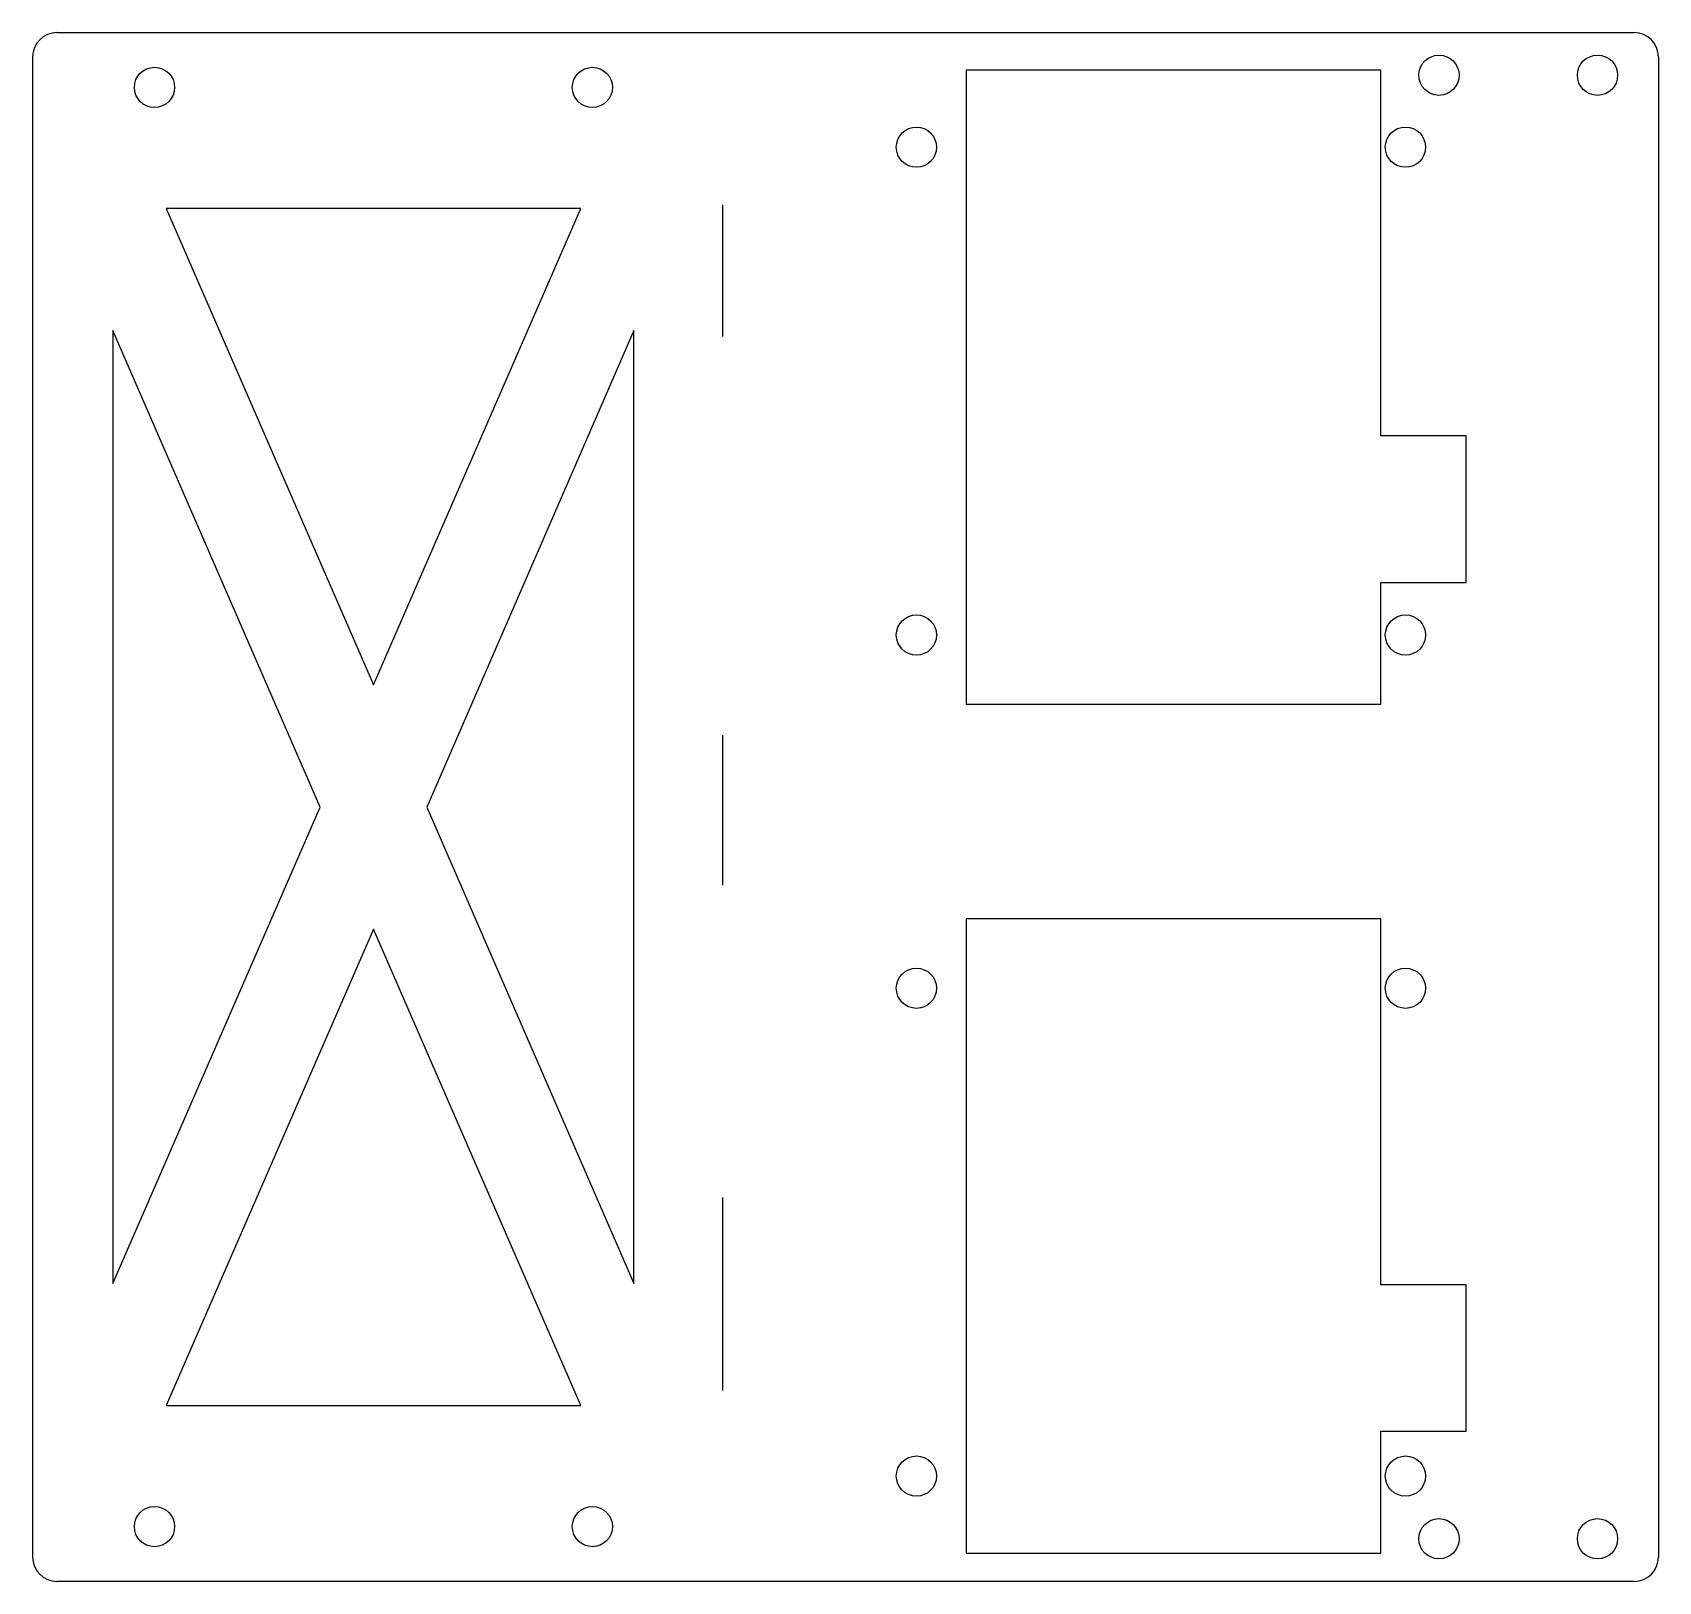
# Model space of a CAD drawing. Header units: millimetres. Extents: x -243 to -110, y 1 to 129.
import ezdxf

# ---------------------------------------------------------------- set-up
doc = ezdxf.new("R2010")
doc.units = ezdxf.units.MM

msp = doc.modelspace()

# ---------------------------------------------------------------- linework, layer by layer
at = {"color": 7, "linetype": 'Continuous', "lineweight": 25}
for p, q in [((-241.13, 128.5), (-111.8, 128.5)), ((-243.13, 126.5), (-243.13, 3.5)), ((-132.56, 125.42), (-166.56, 125.42)), ((-166.56, 125.42), (-166.56, 73.42)), ((-132.56, 95.42), (-132.56, 125.42)), ((-109.8, 126.5), (-109.8, 3.5)), ((-198.17, 114.08), (-232.18, 114.08)), ((-232.18, 114.08), (-215.18, 75.02)), ((-215.18, 75.02), (-198.17, 114.08)), ((-236.55, 104.06), (-236.55, 25.94)), ((-219.54, 65), (-236.55, 104.06)), ((-193.81, 104.06), (-210.81, 65)), ((-193.81, 25.94), (-193.81, 104.06)), ((-125.56, 95.42), (-132.56, 95.42)), ((-125.56, 83.42), (-125.56, 95.42)), ((-132.56, 73.42), (-132.56, 83.42)), ((-132.56, 83.42), (-125.56, 83.42)), ((-166.56, 73.42), (-132.56, 73.42)), ((-236.55, 25.94), (-219.54, 65)), ((-210.81, 65), (-193.81, 25.94)), ((-215.18, 54.98), (-232.18, 15.92)), ((-198.17, 15.92), (-215.18, 54.98)), ((-132.56, 55.82), (-166.56, 55.82)), ((-166.56, 55.82), (-166.56, 3.82)), ((-132.56, 25.82), (-132.56, 55.82)), ((-125.56, 25.82), (-132.56, 25.82)), ((-125.56, 13.82), (-125.56, 25.82)), ((-232.18, 15.92), (-198.17, 15.92)), ((-132.56, 3.82), (-132.56, 13.82)), ((-132.56, 13.82), (-125.56, 13.82)), ((-166.56, 3.82), (-132.56, 3.82)), ((-111.8, 1.5), (-241.13, 1.5))]:
    msp.add_line(p, q, dxfattribs=at)
at = {"color": 7, "linetype": 'Continuous'}
for p, q in [((-186.55, 114.36), (-186.55, 103.58)), ((-186.55, 70.9), (-186.55, 58.6)), ((-186.55, 32.99), (-186.55, 17.16))]:
    msp.add_line(p, q, dxfattribs=at)
at = {"color": 7, "linetype": 'Continuous', "lineweight": 25}
for centre in [(-233.13, 124), (-197.22, 124), (-127.8, 125), (-114.8, 125), (-170.65, 119.1), (-130.55, 119.1), (-170.65, 79.1), (-130.55, 79.1), (-170.65, 50.14), (-130.55, 50.14), (-170.65, 10.14), (-130.55, 10.14), (-233.13, 6), (-197.22, 6), (-127.8, 5), (-114.8, 5)]:
    msp.add_circle(centre, 1.65, dxfattribs=at)
for centre, start, end in [((-241.13, 126.5), 90, 180), ((-111.8, 126.5), 0, 90), ((-241.13, 3.5), 180, 270), ((-111.8, 3.5), 270, 0)]:
    msp.add_arc(centre, 2, start, end, dxfattribs=at)

doc.saveas('drawing.dxf')
